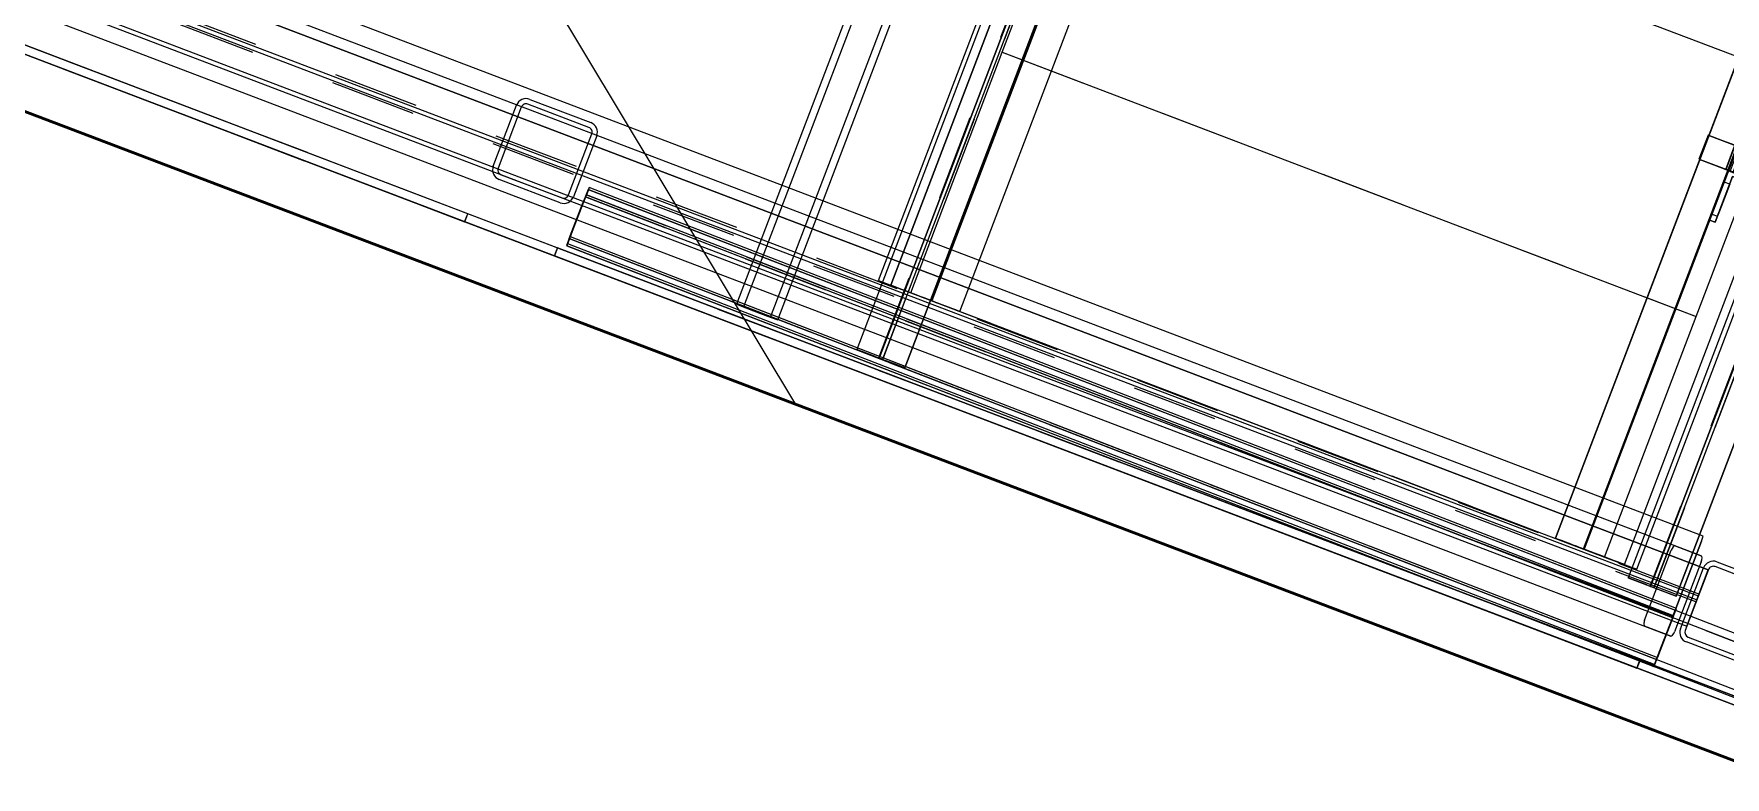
# Model space of a CAD drawing. Header units: metres. Extents: x -207 to 292, y -187 to 169.
# Drawn here: x -83.43 to -81.459, y -26.025 to -25.159 of the extents above; entities that cross this region are included whole.
import ezdxf

# ---------------------------------------------------------------- set-up
doc = ezdxf.new("R2010")
doc.units = ezdxf.units.M
for name, pattern in [('Elevado', [0.003969, 0.002381, -0.001587]), ('Oculto', [0.007144, 0.004763, -0.002381]), ('Overhead', [0.003969, 0.002381, -0.001587])]:
    doc.linetypes.add(name, pattern=pattern)
for name, color, linetype, lineweight in [('A-DETL-GENF', 7, 'Continuous', 9), ('A-DETL-MEDM', 7, 'Continuous', 9), ('A-DOOR', 7, 'Continuous', 9), ('A-FLOR-HRAL', 7, 'Continuous', 9), ('A-GLAZ', 7, 'Continuous', 9), ('A-ROOF', 7, 'Continuous', 9), ('edificios', 7, 'Continuous', 50), ('EQUIPOS PIS', 7, 'Continuous', 9), ('I-WALL', 7, 'Continuous', 9), ('S-BEAM', 7, 'Continuous', 9), ('S-COLS', 7, 'Continuous', 9), ('S-STRS', 7, 'Continuous', 9)]:
    doc.layers.add(name, color=color, linetype=linetype, lineweight=lineweight)
doc.layers.add('PR10-ARQ-PL-001-Emplazamiento-C-1_dwg', color=7, linetype='Continuous', lineweight=9, true_color=0x767676)

# ---------------------------------------------------------------- blocks, each defined once
blk = doc.blocks.new('FCA_N_Columna de acero - 100 x 100 mm-2088436-PLANTA EMPLAZAMIENTO ACTUALIZADO')
at = {"layer": 'S-COLS'}
for p, q in [((-0.038, 0.05), (0.038, 0.05)), ((-0.038, 0.05), (0.038, 0.05)), ((0.038, 0.044), (-0.038, 0.044)), ((0.038, 0.044), (-0.038, 0.044)), ((-0.05, -0.038), (-0.05, 0.038)), ((-0.05, -0.038), (-0.05, 0.038)), ((-0.044, 0.038), (-0.044, -0.038)), ((-0.044, 0.038), (-0.044, -0.038)), ((0.044, -0.038), (0.044, 0.038)), ((0.044, -0.038), (0.044, 0.038)), ((0.05, 0.038), (0.05, -0.038)), ((0.05, 0.038), (0.05, -0.038)), ((-0.038, -0.044), (0.038, -0.044)), ((-0.038, -0.044), (0.038, -0.044)), ((0.038, -0.05), (-0.038, -0.05)), ((0.038, -0.05), (-0.038, -0.05))]:
    blk.add_line(p, q, dxfattribs=at)
for centre, radius, start, end in [((-0.038, 0.038), 0.012, 90, 180), ((-0.038, 0.038), 0.012, 90, 180), ((-0.038, 0.038), 0.006, 90, 180), ((-0.038, 0.038), 0.006, 90, 180), ((0.038, 0.038), 0.012, 360, 90), ((0.038, 0.038), 0.012, 360, 90), ((0.038, 0.038), 0.006, 360, 90), ((0.038, 0.038), 0.006, 360, 90), ((-0.038, -0.038), 0.012, 180, 270), ((-0.038, -0.038), 0.012, 180, 270), ((-0.038, -0.038), 0.006, 180, 270), ((-0.038, -0.038), 0.006, 180, 270), ((0.038, -0.038), 0.012, 270, 360), ((0.038, -0.038), 0.006, 270, 360), ((0.038, -0.038), 0.012, 270, 360), ((0.038, -0.038), 0.006, 270, 360)]:
    blk.add_arc(centre, radius, start, end, dxfattribs=at)
blk = doc.blocks.new('MT-T estructural - MT100X6_0-2095929-PLANTA EMPLAZAMIENTO ACTUALIZADO')
at = {"layer": 'S-BEAM'}
for p, q in [((-5.9815, 0.03), (5.9815, 0.03)), ((-5.9815, 0.03), (5.9815, 0.03)), ((5.9815, 0.0068), (5.9815, 0.03)), ((5.9815, 0.03), (5.9815, -0.03)), ((5.9815, 0.002), (-5.9815, 0.002)), ((-5.9815, 0.002), (5.9815, 0.002)), ((5.9815, 0.0068), (5.9815, 0.002)), ((5.9815, -0.002), (5.9815, 0.002)), ((-5.9815, -0.002), (5.9815, -0.002)), ((-5.9815, -0.002), (5.9815, -0.002)), ((5.9815, -0.002), (5.9815, -0.0068)), ((5.9815, -0.03), (5.9815, -0.0068)), ((5.9815, -0.03), (-5.9815, -0.03)), ((-5.9815, -0.03), (5.9815, -0.03))]:
    blk.add_line(p, q, dxfattribs=at)
at = {"layer": 'S-BEAM', "linetype": 'Oculto'}
for p, q in [((5.9815, 0.0025), (-5.9815, 0.0025)), ((5.9815, -0.0025), (-5.9815, -0.0025))]:
    blk.add_line(p, q, dxfattribs=at)
blk = doc.blocks.new('MT-T estructural - MT100X6_0-2140425-PLANTA EMPLAZAMIENTO ACTUALIZADO')
at = {"layer": 'S-BEAM'}
for p, q in [((-6.008, 0.03), (5.99, 0.03)), ((-6.008, 0.03), (5.99, 0.03)), ((5.99, 0.0068), (5.99, 0.03)), ((5.99, 0.03), (5.99, -0.03)), ((5.99, 0.002), (-6.008, 0.002)), ((-6.008, 0.002), (5.99, 0.002)), ((5.99, 0.0068), (5.99, 0.002)), ((5.99, -0.002), (5.99, 0.002)), ((-6.008, -0.002), (5.99, -0.002)), ((-6.008, -0.002), (5.99, -0.002)), ((5.99, -0.002), (5.99, -0.0068)), ((5.99, -0.03), (5.99, -0.0068)), ((5.99, -0.03), (-6.008, -0.03)), ((-6.008, -0.03), (5.99, -0.03))]:
    blk.add_line(p, q, dxfattribs=at)
at = {"layer": 'S-BEAM', "linetype": 'Oculto'}
for p, q in [((5.99, 0.0025), (-6.008, 0.0025)), ((5.99, -0.0025), (-6.008, -0.0025))]:
    blk.add_line(p, q, dxfattribs=at)
blk = doc.blocks.new('UC-Perfil universal - 120x070x50UC-2123569-PLANTA EMPLAZAMIENTO ACTUALIZADO')
at = {"layer": 'S-BEAM'}
for p, q in [((2.439, 0.035), (-2.44, 0.035)), ((-2.44, 0.035), (2.439, 0.035)), ((-2.44, 0.035), (2.439, 0.035)), ((-2.44, 0.035), (2.439, 0.035)), ((2.439, 0.035), (2.439, 0.0075)), ((2.439, 0.0075), (2.439, 0.035)), ((2.439, 0.035), (2.439, -0.035)), ((2.439, -0.035), (2.439, 0.035)), ((-2.44, 0.0025), (2.439, 0.0025)), ((2.439, 0.0075), (2.439, 0.0025)), ((2.439, 0.0075), (2.439, 0.0025)), ((2.439, -0.0025), (-2.44, -0.0025)), ((2.439, -0.0025), (2.439, -0.0075)), ((2.439, -0.0025), (2.439, -0.0075)), ((2.439, -0.035), (2.439, -0.0075)), ((2.439, -0.0075), (2.439, -0.035)), ((-2.44, -0.035), (2.439, -0.035)), ((-2.44, -0.035), (2.439, -0.035)), ((-2.44, -0.035), (2.439, -0.035)), ((-2.44, -0.035), (2.439, -0.035))]:
    blk.add_line(p, q, dxfattribs=at)
at = {"layer": 'S-BEAM', "linetype": 'Oculto'}
for p, q in [((2.439, 0.00495), (-2.44, 0.00495)), ((2.439, -0.00495), (-2.44, -0.00495))]:
    blk.add_line(p, q, dxfattribs=at)
blk = doc.blocks.new('SQR - Barras cuadradas con bordes redondeados - SQR 100x100-2138660-PLANTA EMPLAZAMIENTO ACTUALIZADO')
at = {"layer": 'S-BEAM'}
for p, q in [((2.444, 0.05), (-2.397, 0.05)), ((2.444, 0.0436), (2.444, 0.05)), ((2.444, 0.0436), (2.444, 0.05)), ((2.444, -0.0436), (2.444, 0.0436)), ((2.444, 0.0436), (2.444, -0.0436)), ((-2.397, -0.05), (2.444, -0.05)), ((2.444, -0.05), (2.444, -0.0436)), ((2.444, -0.05), (2.444, -0.0436))]:
    blk.add_line(p, q, dxfattribs=at)
blk = doc.blocks.new('SQR - Barras cuadradas con bordes redondeados - SQR 100x100-2139714-PLANTA EMPLAZAMIENTO ACTUALIZADO')
at = {"layer": 'S-BEAM'}
for p, q in [((-29.1142, -46.5164), (-29.1444, -46.5041)), ((-29.1491, -46.5091), (-29.1818, -46.59)), ((-29.1471, -46.604), (-29.1144, -46.5232)), ((-26.9588, -47.3894), (-29.1142, -46.5164)), ((-29.182, -46.5968), (-29.1517, -46.6091)), ((-29.1517, -46.6091), (-26.9964, -47.4821)), ((-27.0265, -47.463), (-26.9937, -47.3821)), ((-26.9891, -47.3771), (-26.9588, -47.3894)), ((-26.959, -47.3962), (-26.9917, -47.477)), ((-26.9964, -47.4821), (-27.0266, -47.4698))]:
    blk.add_line(p, q, dxfattribs=at)
for centre, start_param, end_param in [((-29.1468, -46.51), 0, 1.570796), ((-29.1166, -46.5223), 4.712389, 6.283185), ((-29.1796, -46.5909), 1.570796, 3.141593), ((-29.1493, -46.6031), 3.141593, 4.712389), ((-26.9915, -47.383), 0, 1.570796), ((-26.9612, -47.3953), 4.712389, 6.283185), ((-27.0242, -47.4639), 1.570796, 3.141593), ((-26.994, -47.4761), 3.141593, 4.712389)]:
    blk.add_ellipse(centre, major_axis=(0.0024, 0.00593), ratio=0.374545, start_param=start_param, end_param=end_param, dxfattribs=at)
blk = doc.blocks.new('M_Door-Opening - 1900 x 2800 mm-2140832-PLANTA EMPLAZAMIENTO ACTUALIZADO')
at = {"layer": 'A-DETL-GENF', "linetype": 'Overhead'}
for p, q in [((0.9418, 0.005), (-0.9582, 0.005)), ((-0.9582, -0.005), (0.9418, -0.005))]:
    blk.add_line(p, q, dxfattribs=at)
at = {"layer": 'A-DETL-MEDM'}
for p, q in [((-0.9582, 0.005), (-0.9582, -0.005)), ((0.9418, -0.005), (0.9418, 0.005))]:
    blk.add_line(p, q, dxfattribs=at)
blk = doc.blocks.new('FCA_N_Columna de acero - 100 x 100 mm-2141050-PLANTA EMPLAZAMIENTO ACTUALIZADO')
at = {"layer": 'S-COLS'}
for p, q in [((-0.038, 0.05), (0.038, 0.05)), ((-0.038, 0.05), (0.038, 0.05)), ((0.038, 0.044), (-0.038, 0.044)), ((0.038, 0.044), (-0.038, 0.044)), ((-0.05, -0.038), (-0.05, 0.038)), ((-0.05, -0.038), (-0.05, 0.038)), ((-0.044, 0.038), (-0.044, -0.038)), ((-0.044, 0.038), (-0.044, -0.038)), ((0.044, -0.038), (0.044, 0.038)), ((0.044, -0.038), (0.044, 0.038)), ((0.05, 0.038), (0.05, -0.038)), ((0.05, 0.038), (0.05, -0.038)), ((-0.038, -0.044), (0.038, -0.044)), ((-0.038, -0.044), (0.038, -0.044)), ((0.038, -0.05), (-0.038, -0.05)), ((0.038, -0.05), (-0.038, -0.05))]:
    blk.add_line(p, q, dxfattribs=at)
for centre, radius, start, end in [((-0.038, 0.038), 0.012, 90, 180), ((-0.038, 0.038), 0.012, 90, 180), ((-0.038, 0.038), 0.006, 90, 180), ((-0.038, 0.038), 0.006, 90, 180), ((0.038, 0.038), 0.012, 360, 90), ((0.038, 0.038), 0.012, 360, 90), ((0.038, 0.038), 0.006, 360, 90), ((0.038, 0.038), 0.006, 360, 90), ((-0.038, -0.038), 0.012, 180, 270), ((-0.038, -0.038), 0.012, 180, 270), ((-0.038, -0.038), 0.006, 180, 270), ((-0.038, -0.038), 0.006, 180, 270), ((0.038, -0.038), 0.012, 270, 360), ((0.038, -0.038), 0.006, 270, 360), ((0.038, -0.038), 0.012, 270, 360), ((0.038, -0.038), 0.006, 270, 360)]:
    blk.add_arc(centre, radius, start, end, dxfattribs=at)
blk = doc.blocks.new('Ventana-Hueco cuadrado - 1350 x 0900mm-2142439-PLANTA EMPLAZAMIENTO ACTUALIZADO')
at = {"layer": 'A-GLAZ'}
for p, q in [((-0.6832, -0.005), (-0.6832, 0.005)), ((0.6668, 0.005), (0.6668, -0.005))]:
    blk.add_line(p, q, dxfattribs=at)
at = {"layer": 'A-GLAZ', "linetype": 'Elevado'}
for p, q in [((-0.6832, 0.005), (0.6668, 0.005)), ((0.6668, -0.005), (-0.6832, -0.005))]:
    blk.add_line(p, q, dxfattribs=at)
blk = doc.blocks.new('Railing - Industrial-Railing_Baluster-Side-Mounted-2147863-PLANTA EMPLAZAMIENTO ACTUALIZADO')
at = {"layer": 'A-FLOR-HRAL'}
for p, q in [((-0.007, 0.077), (-0.007, 0.02)), ((0, 0.077), (-0.007, 0.077)), ((-0.007, 0.077), (0, 0.077)), ((-0.007, 0.02), (-0.007, 0.077)), ((0, 0.0695), (-0.007, 0.0695)), ((-0.007, 0.063), (-0.007, 0.0695)), ((-0.007, 0.036), (-0.007, 0.063)), ((-0.007, 0.063), (-0.007, 0.036)), ((0, 0.0155), (0, 0.077)), ((0, 0.077), (0, 0.0155)), ((0, 0.0695), (0, 0.063)), ((0, 0.036), (0, 0.063)), ((0, 0.063), (0, 0.036)), ((-0.007, 0.02), (-0.0545, 0.02)), ((-0.0545, 0.02), (-0.0545, 0)), ((-0.0545, 0), (-0.0545, 0.02)), ((-0.0545, 0.02), (-0.007, 0.02)), ((-0.007, 0.0295), (-0.007, 0.036)), ((-0.007, 0.0295), (0, 0.0295)), ((0, 0.036), (0, 0.0295)), ((-0.0503, 0.015), (-0.0533, 0.015)), ((-0.0533, 0.015), (-0.0508, 0.015)), ((-0.0533, 0.015), (-0.0533, -0.015)), ((-0.0533, 0.015), (-0.0533, -0.015)), ((-0.0489, 0.015), (-0.0508, 0.015)), ((0.0002, 0.015), (-0.0503, 0.015)), ((-0.0503, 0.015), (-0.0503, -0.015)), ((-0.0503, 0.015), (-0.0503, -0.015)), ((-0.05, 0), (-0.05, 0.0155)), ((-0.05, 0.0155), (0, 0.0155)), ((0, 0.0155), (-0.05, 0.0155)), ((-0.05, 0.0155), (-0.05, 0)), ((0, 0.015), (-0.05, 0.015)), ((-0.05, 0.015), (-0.05, -0.015)), ((-0.05, -0.015), (-0.05, 0.015)), ((-0.05, 0.015), (0, 0.015)), ((-0.0489, 0.015), (-0.0444, 0.015)), ((-0.0482, 0.015), (-0.0482, -0.015)), ((-0.0482, 0.015), (-0.0472, 0.015)), ((-0.0443, 0.015), (-0.0481, 0.015)), ((-0.0472, 0.015), (-0.0028, 0.015)), ((-0.0441, 0.015), (-0.0444, 0.015)), ((-0.0441, 0.015), (-0.0443, 0.015)), ((-0.0441, -0.015), (-0.0441, 0.015)), ((-0.0059, 0.015), (-0.0059, -0.015)), ((-0.0057, 0.015), (-0.0059, 0.015)), ((-0.0056, 0.015), (-0.0059, 0.015)), ((-0.0019, 0.015), (-0.0057, 0.015)), ((-0.0056, 0.015), (-0.0011, 0.015)), ((-0.0028, 0.015), (-0.0018, 0.015)), ((-0.0018, -0.015), (-0.0018, 0.015)), ((0.0008, 0.015), (-0.0011, 0.015)), ((0, 0.015), (0, -0.015)), ((0.0035, 0.015), (0, 0.015)), ((0.0019, 0.015), (0, 0.015)), ((0, 0.015), (0, -0.015)), ((0, -0.015), (0, 0.015)), ((0, 0.015), (0, -0.015)), ((0.0032, 0.015), (0.0002, 0.015)), ((0.0002, 0.015), (0.0002, -0.015)), ((0.0002, 0.015), (0.0002, -0.015)), ((0.0008, 0.015), (0.0032, 0.015)), ((0.0019, 0.015), (0.035, 0.015)), ((0.0032, 0.015), (0.0032, -0.015)), ((0.0032, 0.015), (0.0032, -0.015)), ((0.0185, 0.015), (0.0035, 0.015)), ((0.0035, 0.015), (0.0035, -0.015)), ((0.0035, 0.015), (0.0035, -0.015)), ((0.0369, 0.015), (0.0185, 0.015)), ((0.0369, 0.015), (0.035, 0.015)), ((0.0369, -0.015), (0.0369, 0.015)), ((0.0369, -0.015), (0.0369, 0.015)), ((-0.0545, 0), (-0.0545, -0.02)), ((-0.0545, -0.02), (-0.0545, 0)), ((-0.0508, -0.015), (-0.0533, -0.015)), ((-0.0533, -0.015), (-0.0503, -0.015)), ((-0.0508, -0.015), (-0.0489, -0.015)), ((-0.0503, -0.015), (0.0002, -0.015)), ((-0.05, -0.0155), (-0.05, 0)), ((-0.05, 0), (-0.05, -0.0155)), ((-0.05, -0.015), (0, -0.015)), ((0, -0.015), (-0.05, -0.015)), ((0, -0.0155), (-0.05, -0.0155)), ((-0.05, -0.0155), (0, -0.0155)), ((-0.0444, -0.015), (-0.0489, -0.015)), ((-0.0472, -0.015), (-0.0482, -0.015)), ((-0.0481, -0.015), (-0.0443, -0.015)), ((-0.0028, -0.015), (-0.0472, -0.015)), ((-0.0444, -0.015), (-0.0441, -0.015)), ((-0.0443, -0.015), (-0.0441, -0.015)), ((-0.0059, -0.015), (-0.0056, -0.015)), ((-0.0059, -0.015), (-0.0057, -0.015)), ((-0.0057, -0.015), (-0.0019, -0.015)), ((-0.0011, -0.015), (-0.0056, -0.015)), ((-0.0018, -0.015), (-0.0028, -0.015)), ((-0.0011, -0.015), (0.0008, -0.015)), ((0, -0.015), (0.0019, -0.015)), ((0, -0.015), (0.0035, -0.015)), ((0, -0.077), (0, -0.0155)), ((0, -0.0155), (0, -0.077)), ((0.0002, -0.015), (0.0032, -0.015)), ((0.0032, -0.015), (0.0008, -0.015)), ((0.035, -0.015), (0.0019, -0.015)), ((0.0035, -0.015), (0.0185, -0.015)), ((0.0185, -0.015), (0.0369, -0.015)), ((0.035, -0.015), (0.0369, -0.015)), ((-0.0545, -0.02), (-0.007, -0.02)), ((-0.007, -0.02), (-0.0545, -0.02)), ((-0.007, -0.02), (-0.007, -0.077)), ((-0.007, -0.077), (-0.007, -0.02)), ((0, -0.0295), (-0.007, -0.0295)), ((-0.007, -0.036), (-0.007, -0.0295)), ((-0.007, -0.036), (-0.007, -0.063)), ((-0.007, -0.063), (-0.007, -0.036)), ((0, -0.0295), (0, -0.036)), ((0, -0.063), (0, -0.036)), ((0, -0.036), (0, -0.063)), ((-0.007, -0.0695), (-0.007, -0.063)), ((-0.007, -0.0695), (0, -0.0695)), ((-0.007, -0.077), (0, -0.077)), ((0, -0.077), (-0.007, -0.077)), ((0, -0.063), (0, -0.0695))]:
    blk.add_line(p, q, dxfattribs=at)
blk = doc.blocks.new('Railing - Railing-2168845-PLANTA EMPLAZAMIENTO ACTUALIZADO')
at = {"rotation": 159.1544328779317}
blk.add_blockref('Railing - Industrial-Railing_Baluster-Side-Mounted-2147863-PLANTA EMPLAZAMIENTO ACTUALIZADO', (-81.4495, -25.3038), dxfattribs=at)
blk = doc.blocks.new('Top Rail Type - Top Rail_Internal_-2168855-PLANTA EMPLAZAMIENTO ACTUALIZADO')
at = {"layer": 'A-FLOR-HRAL'}
for p, q in [((-81.0433, -21.8069), (-82.4311, -25.4516)), ((-82.3844, -25.4694), (-80.9966, -21.8247))]:
    blk.add_line(p, q, dxfattribs=at)
at = {"layer": 'A-FLOR-HRAL', "flags": 128}
for points in [[(-82.3844, -25.4694), (-82.3852, -25.4691), (-82.3875, -25.4682), (-82.3913, -25.4668), (-82.3961, -25.465), (-82.4017, -25.4628), (-82.4078, -25.4605), (-82.4138, -25.4582), (-82.4195, -25.4561), (-82.4243, -25.4542), (-82.428, -25.4528), (-82.4303, -25.4519), (-82.4311, -25.4516)], [(-82.4311, -25.4516), (-82.4303, -25.4519), (-82.428, -25.4528), (-82.4243, -25.4542), (-82.4195, -25.4561), (-82.4138, -25.4582), (-82.4078, -25.4605), (-82.4017, -25.4628), (-82.3961, -25.465), (-82.3913, -25.4668), (-82.3875, -25.4682), (-82.3852, -25.4691), (-82.3844, -25.4694)]]:
    blk.add_lwpolyline(points, dxfattribs=at)
blk = doc.blocks.new('Top Rail Type - Top Rail_Internal_-V94-PLANTA EMPLAZAMIENTO ACTUALIZADO')
at = {"layer": 'A-FLOR-HRAL'}
for p, q in [((-82.4311, -25.4516), (-81.0433, -21.8069)), ((-82.3844, -25.4694), (-80.9966, -21.8247)), ((-82.4311, -25.4516), (-82.3844, -25.4694))]:
    blk.add_line(p, q, dxfattribs=at)
blk = doc.blocks.new('Handrail Type - Handrail_Internal_-2168866-PLANTA EMPLAZAMIENTO ACTUALIZADO')
at = {"layer": 'A-FLOR-HRAL'}
for p, q in [((-80.9957, -21.8251), (-82.3835, -25.4698)), ((-82.3508, -25.4822), (-80.963, -21.8375))]:
    blk.add_line(p, q, dxfattribs=at)
at = {"layer": 'A-FLOR-HRAL', "flags": 128}
for points in [[(-82.3508, -25.4822), (-82.3513, -25.482), (-82.353, -25.4814), (-82.3556, -25.4804), (-82.3589, -25.4791), (-82.3629, -25.4776), (-82.3671, -25.476), (-82.3714, -25.4744), (-82.3753, -25.4729), (-82.3787, -25.4716), (-82.3813, -25.4706), (-82.3829, -25.47), (-82.3835, -25.4698)], [(-82.3835, -25.4698), (-82.3829, -25.47), (-82.3813, -25.4706), (-82.3787, -25.4716), (-82.3753, -25.4729), (-82.3714, -25.4744), (-82.3671, -25.476), (-82.3629, -25.4776), (-82.3589, -25.4791), (-82.3556, -25.4804), (-82.353, -25.4814), (-82.3513, -25.482), (-82.3508, -25.4822)]]:
    blk.add_lwpolyline(points, dxfattribs=at)
blk = doc.blocks.new('Handrail Type - Handrail_Internal_-V95-PLANTA EMPLAZAMIENTO ACTUALIZADO')
at = {"layer": 'A-FLOR-HRAL'}
for p, q in [((-82.3835, -25.4698), (-80.9957, -21.8251)), ((-82.3508, -25.4822), (-80.963, -21.8375)), ((-82.3835, -25.4698), (-82.3508, -25.4822))]:
    blk.add_line(p, q, dxfattribs=at)
blk = doc.blocks.new('Top Rail Type - Top Rail_Internal_-2168881-PLANTA EMPLAZAMIENTO ACTUALIZADO')
at = {"layer": 'A-FLOR-HRAL'}
for p, q in [((-80.2352, -22.1146), (-81.623, -25.7593)), ((-81.5763, -25.7771), (-80.1884, -22.1324))]:
    blk.add_line(p, q, dxfattribs=at)
at = {"layer": 'A-FLOR-HRAL', "flags": 128}
for points in [[(-81.5763, -25.7771), (-81.5771, -25.7768), (-81.5794, -25.7759), (-81.5831, -25.7745), (-81.5879, -25.7727), (-81.5936, -25.7705), (-81.5996, -25.7682), (-81.6057, -25.7659), (-81.6113, -25.7638), (-81.6161, -25.7619), (-81.6199, -25.7605), (-81.6222, -25.7596), (-81.623, -25.7593)], [(-81.623, -25.7593), (-81.6222, -25.7596), (-81.6199, -25.7605), (-81.6161, -25.7619), (-81.6113, -25.7638), (-81.6057, -25.7659), (-81.5996, -25.7682), (-81.5936, -25.7705), (-81.5879, -25.7727), (-81.5831, -25.7745), (-81.5794, -25.7759), (-81.5771, -25.7768), (-81.5763, -25.7771)]]:
    blk.add_lwpolyline(points, dxfattribs=at)
blk = doc.blocks.new('Top Rail Type - Top Rail_Internal_-V96-PLANTA EMPLAZAMIENTO ACTUALIZADO')
at = {"layer": 'A-FLOR-HRAL'}
for p, q in [((-81.623, -25.7593), (-80.2352, -22.1146)), ((-81.5763, -25.7771), (-80.1884, -22.1324)), ((-81.623, -25.7593), (-81.5763, -25.7771))]:
    blk.add_line(p, q, dxfattribs=at)
blk = doc.blocks.new('Handrail Type - Handrail_Internal_-2168892-PLANTA EMPLAZAMIENTO ACTUALIZADO')
at = {"layer": 'A-FLOR-HRAL'}
for p, q in [((-80.2688, -22.1018), (-81.6566, -25.7465)), ((-81.6239, -25.759), (-80.2361, -22.1143))]:
    blk.add_line(p, q, dxfattribs=at)
at = {"layer": 'A-FLOR-HRAL', "flags": 128}
for points in [[(-81.6239, -25.759), (-81.6245, -25.7588), (-81.6261, -25.7582), (-81.6287, -25.7572), (-81.6321, -25.7559), (-81.636, -25.7544), (-81.6403, -25.7528), (-81.6445, -25.7511), (-81.6485, -25.7496), (-81.6518, -25.7484), (-81.6544, -25.7474), (-81.6561, -25.7467), (-81.6566, -25.7465)], [(-81.6566, -25.7465), (-81.6561, -25.7467), (-81.6544, -25.7474), (-81.6518, -25.7484), (-81.6485, -25.7496), (-81.6445, -25.7511), (-81.6403, -25.7528), (-81.636, -25.7544), (-81.6321, -25.7559), (-81.6287, -25.7572), (-81.6261, -25.7582), (-81.6245, -25.7588), (-81.6239, -25.759)]]:
    blk.add_lwpolyline(points, dxfattribs=at)
blk = doc.blocks.new('Handrail Type - Handrail_Internal_-V97-PLANTA EMPLAZAMIENTO ACTUALIZADO')
at = {"layer": 'A-FLOR-HRAL'}
for p, q in [((-81.6566, -25.7465), (-80.2688, -22.1018)), ((-81.6239, -25.759), (-80.2361, -22.1143)), ((-81.6566, -25.7465), (-81.6239, -25.759))]:
    blk.add_line(p, q, dxfattribs=at)
blk = doc.blocks.new('HSS-Sección estructural hueca - HSS40_0X70_0X9_5-2160378-PLANTA EMPLAZAMIENTO ACTUALIZADO')
at = {"layer": 'S-BEAM'}
for p, q in [((-23.5351, -35.8594), (-28.0769, -47.0725)), ((-23.5268, -35.8627), (-28.0687, -47.0758)), ((-28.0375, -47.0884), (-23.4956, -35.8754)), ((-28.0292, -47.0918), (-23.4873, -35.8787)), ((-28.0769, -47.0725), (-28.0661, -47.0768)), ((-28.065, -47.0773), (-28.0759, -47.0729)), ((-28.0633, -47.078), (-28.0687, -47.0758)), ((-28.0682, -47.076), (-28.0573, -47.0804)), ((-28.0661, -47.0768), (-28.0623, -47.0784)), ((-28.065, -47.0773), (-28.0439, -47.0858)), ((-28.0594, -47.0795), (-28.0633, -47.078)), ((-28.0623, -47.0784), (-28.0411, -47.087)), ((-28.0489, -47.0838), (-28.0594, -47.0795)), ((-28.0467, -47.0847), (-28.0573, -47.0804)), ((-28.038, -47.0882), (-28.0489, -47.0838)), ((-28.0467, -47.0847), (-28.0429, -47.0862)), ((-28.0401, -47.0874), (-28.0439, -47.0858)), ((-28.0375, -47.0884), (-28.0429, -47.0862)), ((-28.0411, -47.087), (-28.0302, -47.0914)), ((-28.0401, -47.0874), (-28.0292, -47.0918))]:
    blk.add_line(p, q, dxfattribs=at)
blk = doc.blocks.new('HSS-Sección estructural hueca - HSS40_0X70_0X9_5-2168692-PLANTA EMPLAZAMIENTO ACTUALIZADO')
at = {"layer": 'S-BEAM'}
for p, q in [((0.716, 0.035), (-0.643, 0.035)), ((-0.643, 0.035), (-0.643, 0.0172)), ((-0.643, 0.035), (-0.643, 0.0172)), ((0.716, 0.0261), (-0.643, 0.0261)), ((-0.643, 0.0172), (-0.643, 0.0261)), ((-0.643, 0.0172), (-0.643, 0.0261)), ((0.716, 0.0172), (0.716, 0.035)), ((0.716, 0.0172), (0.716, 0.035)), ((0.716, 0.0261), (0.716, 0.0172)), ((0.716, 0.0261), (0.716, 0.0172)), ((-0.643, 0.0172), (-0.643, -0.0172)), ((-0.643, -0.0172), (-0.643, 0.0172)), ((-0.643, -0.0172), (-0.643, 0.0172)), ((-0.643, 0.0172), (-0.643, -0.0172)), ((0.716, 0.0172), (0.716, -0.0172)), ((0.716, -0.0172), (0.716, 0.0172)), ((0.716, -0.0172), (0.716, 0.0172)), ((0.716, 0.0172), (0.716, -0.0172)), ((-0.643, -0.0172), (-0.643, -0.035)), ((-0.643, -0.0172), (-0.643, -0.035)), ((-0.643, -0.0261), (-0.643, -0.0172)), ((-0.643, -0.0261), (-0.643, -0.0172)), ((0.716, -0.035), (0.716, -0.0172)), ((0.716, -0.035), (0.716, -0.0172)), ((0.716, -0.0172), (0.716, -0.0261)), ((0.716, -0.0172), (0.716, -0.0261)), ((-0.643, -0.0261), (0.716, -0.0261)), ((-0.643, -0.035), (0.716, -0.035))]:
    blk.add_line(p, q, dxfattribs=at)
at = {"layer": 'S-BEAM', "linetype": 'Oculto'}
for p, q in [((0.716, 0.0261), (-0.643, 0.0261)), ((0.716, -0.0261), (-0.643, -0.0261))]:
    blk.add_line(p, q, dxfattribs=at)
blk = doc.blocks.new('HSS-Sección estructural hueca - HSS40_0X70_0X9_5-2168693-PLANTA EMPLAZAMIENTO ACTUALIZADO')
at = {"layer": 'S-BEAM'}
for p, q in [((0.718, 0.035), (-0.641, 0.035)), ((-0.641, 0.035), (-0.641, 0.0172)), ((-0.641, 0.035), (-0.641, 0.0172)), ((0.718, 0.0261), (-0.641, 0.0261)), ((-0.641, 0.0172), (-0.641, 0.0261)), ((-0.641, 0.0172), (-0.641, 0.0261)), ((0.718, 0.0172), (0.718, 0.035)), ((0.718, 0.0172), (0.718, 0.035)), ((0.718, 0.0261), (0.718, 0.0172)), ((0.718, 0.0261), (0.718, 0.0172)), ((-0.641, 0.0172), (-0.641, -0.0172)), ((-0.641, -0.0172), (-0.641, 0.0172)), ((-0.641, -0.0172), (-0.641, 0.0172)), ((-0.641, 0.0172), (-0.641, -0.0172)), ((0.718, 0.0172), (0.718, -0.0172)), ((0.718, -0.0172), (0.718, 0.0172)), ((0.718, -0.0172), (0.718, 0.0172)), ((0.718, 0.0172), (0.718, -0.0172)), ((-0.641, -0.0172), (-0.641, -0.035)), ((-0.641, -0.0172), (-0.641, -0.035)), ((-0.641, -0.0261), (-0.641, -0.0172)), ((-0.641, -0.0261), (-0.641, -0.0172)), ((0.718, -0.035), (0.718, -0.0172)), ((0.718, -0.035), (0.718, -0.0172)), ((0.718, -0.0172), (0.718, -0.0261)), ((0.718, -0.0172), (0.718, -0.0261)), ((-0.641, -0.0261), (0.718, -0.0261)), ((-0.641, -0.035), (0.718, -0.035))]:
    blk.add_line(p, q, dxfattribs=at)
at = {"layer": 'S-BEAM', "linetype": 'Oculto'}
for p, q in [((0.718, 0.0261), (-0.641, 0.0261)), ((0.718, -0.0261), (-0.641, -0.0261))]:
    blk.add_line(p, q, dxfattribs=at)
blk = doc.blocks.new('HSS-Sección estructural hueca - HSS40_0X70_0X9_5-2168694-PLANTA EMPLAZAMIENTO ACTUALIZADO')
at = {"layer": 'S-BEAM'}
for p, q in [((0.723, 0.035), (-0.786, 0.035)), ((-0.786, 0.035), (-0.786, 0.0172)), ((-0.786, 0.035), (-0.786, 0.0172)), ((0.723, 0.0261), (-0.786, 0.0261)), ((-0.786, 0.0172), (-0.786, 0.0261)), ((-0.786, 0.0172), (-0.786, 0.0261)), ((0.723, 0.0172), (0.723, 0.035)), ((0.723, 0.0172), (0.723, 0.035)), ((0.723, 0.0261), (0.723, 0.0172)), ((0.723, 0.0261), (0.723, 0.0172)), ((-0.786, 0.0172), (-0.786, -0.0172)), ((-0.786, -0.0172), (-0.786, 0.0172)), ((-0.786, -0.0172), (-0.786, 0.0172)), ((-0.786, 0.0172), (-0.786, -0.0172)), ((0.723, 0.0172), (0.723, -0.0172)), ((0.723, -0.0172), (0.723, 0.0172)), ((0.723, -0.0172), (0.723, 0.0172)), ((0.723, 0.0172), (0.723, -0.0172)), ((-0.786, -0.0172), (-0.786, -0.035)), ((-0.786, -0.0172), (-0.786, -0.035)), ((-0.786, -0.0261), (-0.786, -0.0172)), ((-0.786, -0.0261), (-0.786, -0.0172)), ((0.723, -0.035), (0.723, -0.0172)), ((0.723, -0.035), (0.723, -0.0172)), ((0.723, -0.0172), (0.723, -0.0261)), ((0.723, -0.0172), (0.723, -0.0261)), ((-0.786, -0.0261), (0.723, -0.0261)), ((-0.786, -0.035), (0.723, -0.035))]:
    blk.add_line(p, q, dxfattribs=at)
at = {"layer": 'S-BEAM', "linetype": 'Oculto'}
for p, q in [((0.723, 0.0261), (-0.786, 0.0261)), ((0.723, -0.0261), (-0.786, -0.0261))]:
    blk.add_line(p, q, dxfattribs=at)
blk = doc.blocks.new('YADRAN_LASQUEMAS_ARQ_MO_008_EEMM 100-200_rvt-1-PLANTA EMPLAZAMIENTO ACTUALIZADO')
at = {"layer": 'A-ROOF'}
for p, q in [((-83.8052, -25.0436), (-81.3774, -25.968)), ((-81.3774, -25.968), (-83.8052, -25.0436))]:
    blk.add_line(p, q, dxfattribs=at)
at = {"layer": 'I-WALL'}
for p, q in [((-82.9245, -25.3683), (-84.7001, -24.6922)), ((-84.7036, -24.7015), (-82.928, -25.3776)), ((-83.8016, -25.0343), (-81.3692, -25.9605)), ((-81.3728, -25.9698), (-83.8052, -25.0436)), ((-82.928, -25.3776), (-82.9245, -25.3683)), ((-82.928, -25.3776), (-82.9245, -25.3683)), ((-81.3785, -25.9569), (-82.9245, -25.3683)), ((-82.928, -25.3776), (-81.3728, -25.9698)), ((-82.8197, -25.4082), (-82.8233, -25.4175)), ((-82.8233, -25.4175), (-82.8197, -25.4082)), ((-82.8197, -25.4082), (-81.5581, -25.8886)), ((-81.5581, -25.8886), (-82.8197, -25.4082)), ((-82.8233, -25.4175), (-81.5616, -25.8979)), ((-81.5616, -25.8979), (-82.8233, -25.4175)), ((-81.5616, -25.8979), (-81.5581, -25.8886)), ((-81.5616, -25.8979), (-81.5581, -25.8886))]:
    blk.add_line(p, q, dxfattribs=at)
at = {"layer": 'S-STRS'}
for p, q in [((-82.4455, -25.4461), (-81.0577, -21.8014)), ((-81.5619, -25.7826), (-80.1741, -22.1379)), ((-82.3014, -25.18), (-82.1946, -24.8996)), ((-82.1946, -24.8996), (-81.3857, -25.2077)), ((-82.4081, -25.4604), (-82.3014, -25.18)), ((-82.3014, -25.18), (-81.4925, -25.488)), ((-81.4925, -25.488), (-81.3857, -25.2077)), ((-82.4455, -25.4461), (-82.4081, -25.4604)), ((-82.4081, -25.4604), (-81.5993, -25.7684)), ((-81.5993, -25.7684), (-81.4925, -25.488)), ((-81.5993, -25.7684), (-81.5619, -25.7826))]:
    blk.add_line(p, q, dxfattribs=at)
at = {"layer": 'S-STRS', "linetype": 'Overhead'}
for p, q in [((-82.1946, -24.8996), (-81.3857, -25.2077)), ((-82.3014, -25.18), (-81.4925, -25.488)), ((-82.4081, -25.4604), (-81.5993, -25.7684))]:
    blk.add_line(p, q, dxfattribs=at)
at = {"layer": 'A-DOOR', "lineweight": 9, "rotation": 339.1544328779303}
blk.add_blockref('M_Door-Opening - 1900 x 2800 mm-2140832-PLANTA EMPLAZAMIENTO ACTUALIZADO', (-83.8064, -25.0378), dxfattribs=at)
at = {"layer": 'A-FLOR-HRAL', "lineweight": 9}
for name in ['Top Rail Type - Top Rail_Internal_-2168855-PLANTA EMPLAZAMIENTO ACTUALIZADO', 'Top Rail Type - Top Rail_Internal_-V94-PLANTA EMPLAZAMIENTO ACTUALIZADO', 'Handrail Type - Handrail_Internal_-2168866-PLANTA EMPLAZAMIENTO ACTUALIZADO', 'Handrail Type - Handrail_Internal_-V95-PLANTA EMPLAZAMIENTO ACTUALIZADO', 'Handrail Type - Handrail_Internal_-2168892-PLANTA EMPLAZAMIENTO ACTUALIZADO', 'Handrail Type - Handrail_Internal_-V97-PLANTA EMPLAZAMIENTO ACTUALIZADO', 'Top Rail Type - Top Rail_Internal_-2168881-PLANTA EMPLAZAMIENTO ACTUALIZADO', 'Top Rail Type - Top Rail_Internal_-V96-PLANTA EMPLAZAMIENTO ACTUALIZADO', 'Railing - Railing-2168845-PLANTA EMPLAZAMIENTO ACTUALIZADO']:
    blk.add_blockref(name, (0, 0), dxfattribs=at)
at = {"layer": 'A-GLAZ', "lineweight": 9, "rotation": 339.1544328779303}
blk.add_blockref('Ventana-Hueco cuadrado - 1350 x 0900mm-2142439-PLANTA EMPLAZAMIENTO ACTUALIZADO', (-82.183, -25.656), dxfattribs=at)
at = {"layer": 'S-BEAM', "lineweight": 9}
for name, p, rotation in [('HSS-Sección estructural hueca - HSS40_0X70_0X9_5-2160378-PLANTA EMPLAZAMIENTO ACTUALIZADO', (-55.5299, 22.1785), 1.20443287793206), ('SQR - Barras cuadradas con bordes redondeados - SQR 100x100-2138660-PLANTA EMPLAZAMIENTO ACTUALIZADO', (-83.7861, -24.9209), 339.1544328779317), ('UC-Perfil universal - 120x070x50UC-2123569-PLANTA EMPLAZAMIENTO ACTUALIZADO', (-83.7705, -24.9482), 339.1544328779316), ('SQR - Barras cuadradas con bordes redondeados - SQR 100x100-2139714-PLANTA EMPLAZAMIENTO ACTUALIZADO', (-55.5299, 22.1785), 1.20443287793206), ('HSS-Sección estructural hueca - HSS40_0X70_0X9_5-2168693-PLANTA EMPLAZAMIENTO ACTUALIZADO', (-82.1272, -25.632), 158.8377049273742), ('HSS-Sección estructural hueca - HSS40_0X70_0X9_5-2168694-PLANTA EMPLAZAMIENTO ACTUALIZADO', (-82.1222, -25.6339), 158.8377049273743), ('HSS-Sección estructural hueca - HSS40_0X70_0X9_5-2168692-PLANTA EMPLAZAMIENTO ACTUALIZADO', (-82.1279, -25.629), 158.8377049273741)]:
    blk.add_blockref(name, p, dxfattribs=dict(at, rotation=rotation))
at = {"layer": 'S-BEAM', "lineweight": 9, "extrusion": (0, 0, -1), "rotation": 290.8455671220682}
for name, p in [('MT-T estructural - MT100X6_0-2140425-PLANTA EMPLAZAMIENTO ACTUALIZADO', (80.3115, -19.9393)), ('MT-T estructural - MT100X6_0-2095929-PLANTA EMPLAZAMIENTO ACTUALIZADO', (79.4154, -20.2133))]:
    blk.add_blockref(name, p, dxfattribs=at)
at = {"layer": 'S-COLS', "lineweight": 9, "rotation": 339.1544328779319}
for name, p in [('FCA_N_Columna de acero - 100 x 100 mm-2141050-PLANTA EMPLAZAMIENTO ACTUALIZADO', (-82.8344, -25.2952)), ('FCA_N_Columna de acero - 100 x 100 mm-2088436-PLANTA EMPLAZAMIENTO ACTUALIZADO', (-81.4507, -25.8342))]:
    blk.add_blockref(name, p, dxfattribs=at)
blk = doc.blocks.new('PR10-ARQ-PL-001-Emplazamiento-C-1_dwg-674643-PLANTA EMPLAZAMIENTO ACTUALIZADO')
at = {"layer": 'EQUIPOS PIS'}
h = blk.add_hatch(dxfattribs=at)
h.set_pattern_fill('FP_3', color=256, style=0, pattern_type=2)
h.set_pattern_definition([(121, (-655750.258, -5498481.082), (-2.286065191, -1.3736065458), [])])
h.paths.add_polyline_path([(-81.3986, -26.0249), (-76.9331, -14.6242), (-81.8132, -12.7707), (-86.2787, -24.1714), (-86.0159, -24.2712)])
at = {"layer": 'edificios', "flags": 128}
blk.add_lwpolyline([(-81.3986, -26.0249), (-86.2787, -24.1714), (-81.8132, -12.7707), (-76.9331, -14.6242)], close=True, dxfattribs=at)

msp = doc.modelspace()

# ---------------------------------------------------------------- block references
at = {"lineweight": 5}
msp.add_blockref('YADRAN_LASQUEMAS_ARQ_MO_008_EEMM 100-200_rvt-1-PLANTA EMPLAZAMIENTO ACTUALIZADO', (0, 0), dxfattribs=at)
at = {"layer": 'PR10-ARQ-PL-001-Emplazamiento-C-1_dwg', "color": 7}
msp.add_blockref('PR10-ARQ-PL-001-Emplazamiento-C-1_dwg-674643-PLANTA EMPLAZAMIENTO ACTUALIZADO', (0, 0), dxfattribs=at)

doc.saveas('drawing.dxf')
